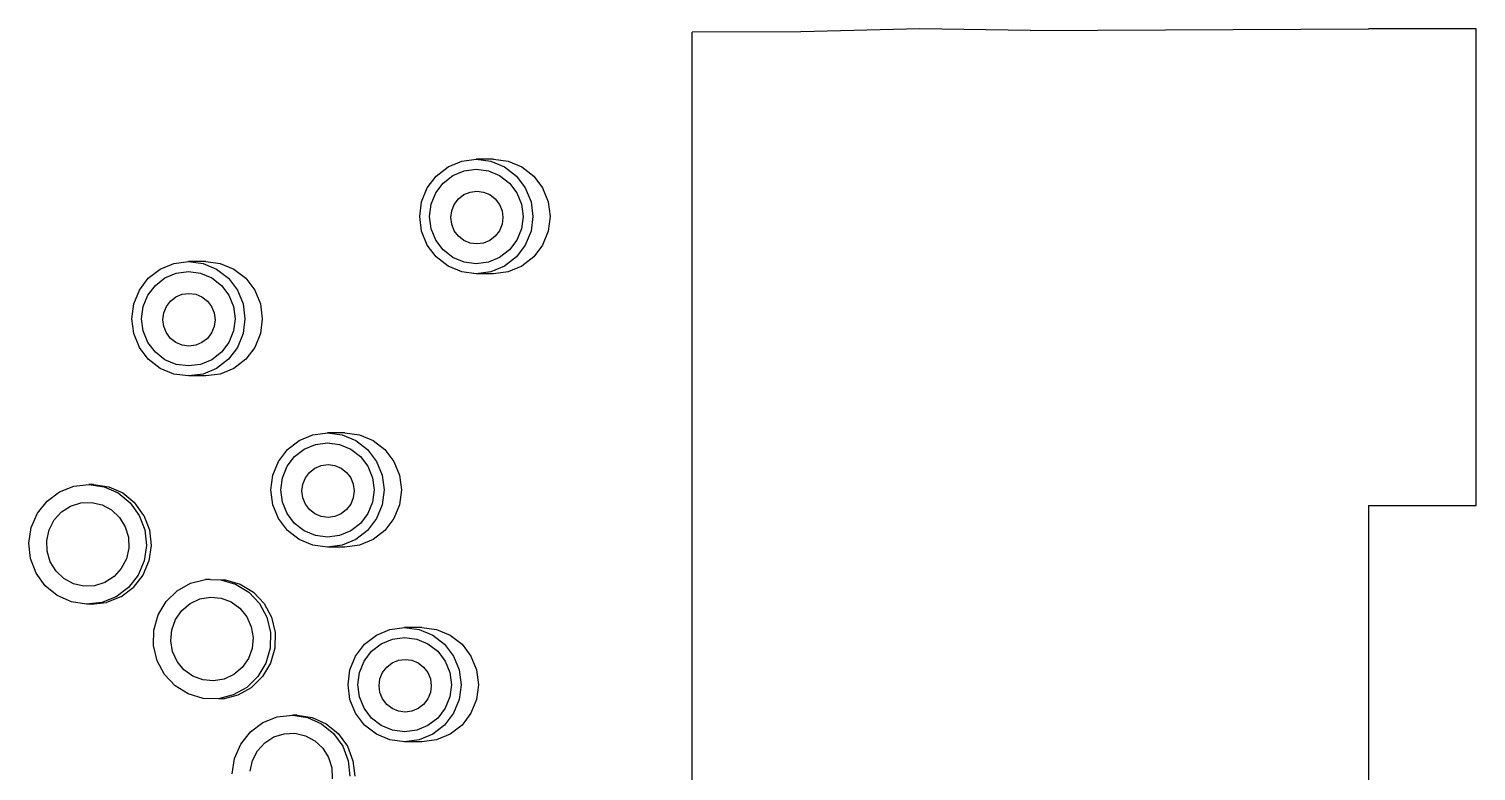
# Model space of a CAD drawing. Extents: x 2733443 to 3206532, y -1516114 to -1264405.
# Drawn here: x 3029063.8 to 3029279.8, y -1493199.3 to -1493088.5 of the extents above; entities that cross this region are included whole.
import ezdxf

# ---------------------------------------------------------------- set-up
doc = ezdxf.new("R2010")
doc.units = 0
doc.header["$MEASUREMENT"] = 0
doc.linetypes.add('1', pattern=[0, 0, 0])
doc.layers.get('0').update_dxf_attribs({"color": 250, "linetype": '1'})
doc.layers.add('furniture', color=33, linetype='Continuous')

# ---------------------------------------------------------------- blocks, each defined once
blk = doc.blocks.new('EQUIPMENT')
at = {"layer": 'furniture'}
for p, q in [((-2414.17, 9074.51), (-2430.38, 9074.43)), ((-2430.38, 8818.99), (-2430.38, 9074.43)), ((-2396.41, 9074.93), (-2414.17, 9074.51)), ((-2379.91, 9074.68), (-2396.41, 9074.93)), ((-2379.91, 9074.68), (-2329.43, 9074.93)), ((-2313.36, 9074.93), (-2329.43, 9074.93)), ((-2313.36, 9003.76), (-2313.36, 9074.93)), ((-2468.58, 9052.97), (-2466.83, 9054.33)), ((-2466.83, 9054.33), (-2464.79, 9055.18)), ((-2464.79, 9055.18), (-2462.61, 9055.47)), ((-2460.02, 9055.47), (-2462.61, 9055.47)), ((-2462.61, 9055.47), (-2460.42, 9055.18)), ((-2460.42, 9055.18), (-2458.38, 9054.33)), ((-2460.02, 9055.47), (-2457.83, 9055.18)), ((-2458.38, 9054.33), (-2456.63, 9052.97)), ((-2457.83, 9055.18), (-2455.79, 9054.33)), ((-2455.79, 9054.33), (-2454.04, 9052.97)), ((-2469.92, 9051.2), (-2468.58, 9052.97)), ((-2468.65, 9050.46), (-2467.54, 9051.92)), ((-2467.54, 9051.92), (-2466.09, 9053.04)), ((-2466.09, 9053.04), (-2464.41, 9053.74)), ((-2464.41, 9053.74), (-2462.61, 9053.98)), ((-2462.61, 9053.98), (-2460.8, 9053.74)), ((-2460.8, 9053.74), (-2459.12, 9053.04)), ((-2459.12, 9053.04), (-2457.67, 9051.92)), ((-2457.67, 9051.92), (-2456.56, 9050.46)), ((-2456.63, 9052.97), (-2455.29, 9051.2)), ((-2454.04, 9052.97), (-2452.7, 9051.2)), ((-2470.77, 9049.14), (-2469.92, 9051.2)), ((-2469.34, 9048.76), (-2468.65, 9050.46)), ((-2465.28, 9049.56), (-2464.47, 9050.19)), ((-2464.47, 9050.19), (-2463.53, 9050.58)), ((-2463.53, 9050.58), (-2462.52, 9050.71)), ((-2462.52, 9050.71), (-2461.51, 9050.58)), ((-2461.51, 9050.58), (-2460.57, 9050.19)), ((-2460.57, 9050.19), (-2459.77, 9049.56)), ((-2456.56, 9050.46), (-2455.87, 9048.76)), ((-2455.29, 9051.2), (-2454.44, 9049.14)), ((-2452.7, 9051.2), (-2451.86, 9049.14)), ((-2471.06, 9046.93), (-2470.77, 9049.14)), ((-2469.58, 9046.93), (-2469.34, 9048.76)), ((-2466.42, 9046.78), (-2466.28, 9047.79)), ((-2466.28, 9047.79), (-2465.9, 9048.74)), ((-2465.9, 9048.74), (-2465.28, 9049.56)), ((-2459.77, 9049.56), (-2459.15, 9048.74)), ((-2459.15, 9048.74), (-2458.76, 9047.79)), ((-2458.76, 9047.79), (-2458.63, 9046.78)), ((-2455.87, 9048.76), (-2455.63, 9046.93)), ((-2454.44, 9049.14), (-2454.16, 9046.93)), ((-2451.86, 9049.14), (-2451.57, 9046.93)), ((-2470.77, 9044.72), (-2471.06, 9046.93)), ((-2469.34, 9045.1), (-2469.58, 9046.93)), ((-2466.28, 9045.76), (-2466.42, 9046.78)), ((-2465.9, 9044.81), (-2466.28, 9045.76)), ((-2458.76, 9045.76), (-2459.15, 9044.81)), ((-2458.63, 9046.78), (-2458.76, 9045.76)), ((-2455.63, 9046.93), (-2455.87, 9045.1)), ((-2454.16, 9046.93), (-2454.44, 9044.72)), ((-2451.57, 9046.93), (-2451.86, 9044.72)), ((-2469.92, 9042.66), (-2470.77, 9044.72)), ((-2468.65, 9043.4), (-2469.34, 9045.1)), ((-2467.54, 9041.94), (-2468.65, 9043.4)), ((-2465.28, 9043.99), (-2465.9, 9044.81)), ((-2464.47, 9043.36), (-2465.28, 9043.99)), ((-2463.53, 9042.97), (-2464.47, 9043.36)), ((-2460.57, 9043.36), (-2461.51, 9042.97)), ((-2459.77, 9043.99), (-2460.57, 9043.36)), ((-2459.15, 9044.81), (-2459.77, 9043.99)), ((-2456.56, 9043.4), (-2457.67, 9041.94)), ((-2455.87, 9045.1), (-2456.56, 9043.4)), ((-2454.44, 9044.72), (-2455.29, 9042.66)), ((-2451.86, 9044.72), (-2452.7, 9042.66)), ((-2468.58, 9040.89), (-2469.92, 9042.66)), ((-2466.09, 9040.82), (-2467.54, 9041.94)), ((-2462.52, 9042.84), (-2463.53, 9042.97)), ((-2461.51, 9042.97), (-2462.52, 9042.84)), ((-2457.67, 9041.94), (-2459.12, 9040.82)), ((-2455.29, 9042.66), (-2456.63, 9040.89)), ((-2452.7, 9042.66), (-2454.04, 9040.89)), ((-2511.57, 9037.7), (-2509.82, 9039.06)), ((-2509.82, 9039.06), (-2507.78, 9039.91)), ((-2507.78, 9039.91), (-2505.59, 9040.2)), ((-2503, 9040.2), (-2505.59, 9040.2)), ((-2505.59, 9040.2), (-2503.4, 9039.91)), ((-2503.4, 9039.91), (-2501.37, 9039.06)), ((-2503, 9040.2), (-2500.82, 9039.91)), ((-2501.37, 9039.06), (-2499.62, 9037.7)), ((-2500.82, 9039.91), (-2498.78, 9039.06)), ((-2498.78, 9039.06), (-2497.03, 9037.7)), ((-2466.83, 9039.53), (-2468.58, 9040.89)), ((-2464.79, 9038.68), (-2466.83, 9039.53)), ((-2464.41, 9040.12), (-2466.09, 9040.82)), ((-2462.61, 9039.88), (-2464.41, 9040.12)), ((-2460.8, 9040.12), (-2462.61, 9039.88)), ((-2459.12, 9040.82), (-2460.8, 9040.12)), ((-2458.38, 9039.53), (-2460.42, 9038.68)), ((-2456.63, 9040.89), (-2458.38, 9039.53)), ((-2455.79, 9039.53), (-2457.83, 9038.68)), ((-2454.04, 9040.89), (-2455.79, 9039.53)), ((-2512.91, 9035.93), (-2511.57, 9037.7)), ((-2510.52, 9036.65), (-2509.08, 9037.77)), ((-2509.08, 9037.77), (-2507.4, 9038.47)), ((-2507.4, 9038.47), (-2505.59, 9038.71)), ((-2505.59, 9038.71), (-2503.79, 9038.47)), ((-2503.79, 9038.47), (-2502.1, 9037.77)), ((-2502.1, 9037.77), (-2500.66, 9036.65)), ((-2499.62, 9037.7), (-2498.27, 9035.93)), ((-2497.03, 9037.7), (-2495.69, 9035.93)), ((-2462.61, 9038.39), (-2464.79, 9038.68)), ((-2460.42, 9038.68), (-2462.61, 9038.39)), ((-2460.02, 9038.39), (-2462.61, 9038.39)), ((-2457.83, 9038.68), (-2460.02, 9038.39)), ((-2513.75, 9033.87), (-2512.91, 9035.93)), ((-2512.33, 9033.49), (-2511.63, 9035.19)), ((-2511.63, 9035.19), (-2510.52, 9036.65)), ((-2508.26, 9034.29), (-2507.45, 9034.92)), ((-2507.45, 9034.92), (-2506.52, 9035.31)), ((-2506.52, 9035.31), (-2505.51, 9035.45)), ((-2505.51, 9035.45), (-2504.5, 9035.31)), ((-2504.5, 9035.31), (-2503.56, 9034.92)), ((-2503.56, 9034.92), (-2502.75, 9034.29)), ((-2500.66, 9036.65), (-2499.55, 9035.19)), ((-2499.55, 9035.19), (-2498.85, 9033.49)), ((-2498.27, 9035.93), (-2497.43, 9033.87)), ((-2495.69, 9035.93), (-2494.84, 9033.87)), ((-2514.04, 9031.66), (-2513.75, 9033.87)), ((-2512.57, 9031.66), (-2512.33, 9033.49)), ((-2509.4, 9031.51), (-2509.27, 9032.53)), ((-2509.27, 9032.53), (-2508.88, 9033.48)), ((-2508.88, 9033.48), (-2508.26, 9034.29)), ((-2502.75, 9034.29), (-2502.13, 9033.48)), ((-2502.13, 9033.48), (-2501.74, 9032.53)), ((-2501.74, 9032.53), (-2501.61, 9031.51)), ((-2498.85, 9033.49), (-2498.62, 9031.66)), ((-2497.43, 9033.87), (-2497.14, 9031.66)), ((-2494.84, 9033.87), (-2494.55, 9031.66)), ((-2513.75, 9029.45), (-2514.04, 9031.66)), ((-2512.33, 9029.84), (-2512.57, 9031.66)), ((-2509.27, 9030.49), (-2509.4, 9031.51)), ((-2508.88, 9029.54), (-2509.27, 9030.49)), ((-2501.74, 9030.49), (-2502.13, 9029.54)), ((-2501.61, 9031.51), (-2501.74, 9030.49)), ((-2498.62, 9031.66), (-2498.85, 9029.84)), ((-2497.14, 9031.66), (-2497.43, 9029.45)), ((-2494.55, 9031.66), (-2494.84, 9029.45)), ((-2512.91, 9027.39), (-2513.75, 9029.45)), ((-2511.63, 9028.14), (-2512.33, 9029.84)), ((-2510.52, 9026.68), (-2511.63, 9028.14)), ((-2508.26, 9028.72), (-2508.88, 9029.54)), ((-2507.45, 9028.1), (-2508.26, 9028.72)), ((-2506.52, 9027.7), (-2507.45, 9028.1)), ((-2503.56, 9028.1), (-2504.5, 9027.7)), ((-2502.75, 9028.72), (-2503.56, 9028.1)), ((-2502.13, 9029.54), (-2502.75, 9028.72)), ((-2499.55, 9028.14), (-2500.66, 9026.68)), ((-2498.85, 9029.84), (-2499.55, 9028.14)), ((-2497.43, 9029.45), (-2498.27, 9027.39)), ((-2494.84, 9029.45), (-2495.69, 9027.39)), ((-2511.57, 9025.62), (-2512.91, 9027.39)), ((-2509.08, 9025.55), (-2510.52, 9026.68)), ((-2505.51, 9027.57), (-2506.52, 9027.7)), ((-2504.5, 9027.7), (-2505.51, 9027.57)), ((-2500.66, 9026.68), (-2502.1, 9025.55)), ((-2498.27, 9027.39), (-2499.62, 9025.62)), ((-2495.69, 9027.39), (-2497.03, 9025.62)), ((-2509.82, 9024.26), (-2511.57, 9025.62)), ((-2507.78, 9023.41), (-2509.82, 9024.26)), ((-2507.4, 9024.85), (-2509.08, 9025.55)), ((-2505.59, 9024.61), (-2507.4, 9024.85)), ((-2503.79, 9024.85), (-2505.59, 9024.61)), ((-2502.1, 9025.55), (-2503.79, 9024.85)), ((-2501.37, 9024.26), (-2503.4, 9023.41)), ((-2499.62, 9025.62), (-2501.37, 9024.26)), ((-2498.78, 9024.26), (-2500.82, 9023.41)), ((-2497.03, 9025.62), (-2498.78, 9024.26)), ((-2505.59, 9023.12), (-2507.78, 9023.41)), ((-2503.4, 9023.41), (-2505.59, 9023.12)), ((-2503, 9023.12), (-2505.59, 9023.12)), ((-2500.82, 9023.41), (-2503, 9023.12)), ((-2490.8, 9012.14), (-2489.05, 9013.5)), ((-2489.05, 9013.5), (-2487.01, 9014.35)), ((-2487.01, 9014.35), (-2484.82, 9014.64)), ((-2486.63, 9012.91), (-2484.82, 9013.15)), ((-2482.23, 9014.64), (-2484.82, 9014.64)), ((-2484.82, 9014.64), (-2482.64, 9014.35)), ((-2484.82, 9013.15), (-2483.02, 9012.91)), ((-2482.64, 9014.35), (-2480.6, 9013.5)), ((-2482.23, 9014.64), (-2480.05, 9014.35)), ((-2480.6, 9013.5), (-2478.85, 9012.14)), ((-2480.05, 9014.35), (-2478.01, 9013.5)), ((-2478.01, 9013.5), (-2476.26, 9012.14)), ((-2492.14, 9010.37), (-2490.8, 9012.14)), ((-2490.86, 9009.63), (-2489.76, 9011.09)), ((-2489.76, 9011.09), (-2488.31, 9012.21)), ((-2488.31, 9012.21), (-2486.63, 9012.91)), ((-2483.02, 9012.91), (-2481.33, 9012.21)), ((-2481.33, 9012.21), (-2479.89, 9011.09)), ((-2479.89, 9011.09), (-2478.78, 9009.63)), ((-2478.85, 9012.14), (-2477.5, 9010.37)), ((-2476.26, 9012.14), (-2474.92, 9010.37)), ((-2492.98, 9008.31), (-2492.14, 9010.37)), ((-2491.56, 9007.93), (-2490.86, 9009.63)), ((-2488.11, 9007.91), (-2487.49, 9008.73)), ((-2487.49, 9008.73), (-2486.69, 9009.36)), ((-2486.69, 9009.36), (-2485.75, 9009.75)), ((-2485.75, 9009.75), (-2484.74, 9009.88)), ((-2484.74, 9009.88), (-2483.73, 9009.75)), ((-2483.73, 9009.75), (-2482.79, 9009.36)), ((-2482.79, 9009.36), (-2481.98, 9008.73)), ((-2481.98, 9008.73), (-2481.36, 9007.91)), ((-2478.78, 9009.63), (-2478.08, 9007.93)), ((-2477.5, 9010.37), (-2476.66, 9008.31)), ((-2474.92, 9010.37), (-2474.07, 9008.31)), ((-2524.85, 9005.84), (-2522.71, 9006.69)), ((-2522.71, 9006.69), (-2520.43, 9006.94)), ((-2520.43, 9006.94), (-2518.17, 9006.59)), ((-2519.73, 9006.94), (-2520.43, 9006.94)), ((-2519.73, 9006.94), (-2517.46, 9006.59)), ((-2518.17, 9006.59), (-2516.07, 9005.65)), ((-2517.46, 9006.59), (-2515.36, 9005.65)), ((-2493.27, 9006.1), (-2492.98, 9008.31)), ((-2491.8, 9006.1), (-2491.56, 9007.93)), ((-2488.63, 9005.95), (-2488.5, 9006.96)), ((-2488.5, 9006.96), (-2488.11, 9007.91)), ((-2481.36, 9007.91), (-2480.98, 9006.96)), ((-2480.98, 9006.96), (-2480.84, 9005.95)), ((-2478.08, 9007.93), (-2477.85, 9006.1)), ((-2476.66, 9008.31), (-2476.37, 9006.1)), ((-2474.07, 9008.31), (-2473.78, 9006.1)), ((-2528.12, 9002.63), (-2526.69, 9004.45)), ((-2526.69, 9004.45), (-2524.85, 9005.84)), ((-2516.07, 9005.65), (-2514.28, 9004.19)), ((-2515.36, 9005.65), (-2513.57, 9004.19)), ((-2492.98, 9003.89), (-2493.27, 9006.1)), ((-2491.56, 9004.27), (-2491.8, 9006.1)), ((-2488.5, 9004.93), (-2488.63, 9005.95)), ((-2488.11, 9003.98), (-2488.5, 9004.93)), ((-2480.98, 9004.93), (-2481.36, 9003.98)), ((-2480.84, 9005.95), (-2480.98, 9004.93)), ((-2477.85, 9006.1), (-2478.08, 9004.27)), ((-2476.37, 9006.1), (-2476.66, 9003.89)), ((-2473.78, 9006.1), (-2474.07, 9003.89)), ((-2529.05, 9000.49), (-2528.12, 9002.63)), ((-2525.63, 9001.62), (-2524.54, 9002.82)), ((-2524.54, 9002.82), (-2523.18, 9003.69)), ((-2523.18, 9003.69), (-2521.65, 9004.17)), ((-2521.65, 9004.17), (-2520.04, 9004.23)), ((-2520.04, 9004.23), (-2518.48, 9003.87)), ((-2518.48, 9003.87), (-2517.06, 9003.11)), ((-2517.06, 9003.11), (-2515.88, 9002)), ((-2514.28, 9004.19), (-2512.92, 9002.31)), ((-2512.22, 9002.31), (-2513.57, 9004.19)), ((-2512.92, 9002.31), (-2512.09, 9000.13)), ((-2512.22, 9002.31), (-2511.38, 9000.13)), ((-2492.14, 9001.83), (-2492.98, 9003.89)), ((-2490.86, 9002.57), (-2491.56, 9004.27)), ((-2489.76, 9001.11), (-2490.86, 9002.57)), ((-2487.49, 9003.16), (-2488.11, 9003.98)), ((-2486.69, 9002.54), (-2487.49, 9003.16)), ((-2485.75, 9002.14), (-2486.69, 9002.54)), ((-2482.79, 9002.54), (-2483.73, 9002.14)), ((-2481.98, 9003.16), (-2482.79, 9002.54)), ((-2481.36, 9003.98), (-2481.98, 9003.16)), ((-2478.78, 9002.57), (-2479.89, 9001.11)), ((-2478.08, 9004.27), (-2478.78, 9002.57)), ((-2476.66, 9003.89), (-2477.5, 9001.83)), ((-2474.07, 9003.89), (-2474.92, 9001.83)), ((-2329.43, 9003.76), (-2313.36, 9003.76)), ((-2329.43, 9003.76), (-2329.43, 8819.49)), ((-2529.39, 8998.18), (-2529.05, 9000.49)), ((-2526.73, 8998.57), (-2526.38, 9000.17)), ((-2526.38, 9000.17), (-2525.63, 9001.62)), ((-2515.88, 9002), (-2515.03, 9000.61)), ((-2515.03, 9000.61), (-2514.55, 8999.05)), ((-2512.09, 9000.13), (-2511.83, 8997.81)), ((-2511.38, 9000.13), (-2511.13, 8997.81)), ((-2490.8, 9000.06), (-2492.14, 9001.83)), ((-2489.05, 8998.7), (-2490.8, 9000.06)), ((-2488.31, 8999.99), (-2489.76, 9001.11)), ((-2484.74, 9002.01), (-2485.75, 9002.14)), ((-2483.73, 9002.14), (-2484.74, 9002.01)), ((-2479.89, 9001.11), (-2481.33, 8999.99)), ((-2478.85, 9000.06), (-2480.6, 8998.7)), ((-2477.5, 9001.83), (-2478.85, 9000.06)), ((-2476.26, 9000.06), (-2478.01, 8998.7)), ((-2474.92, 9001.83), (-2476.26, 9000.06)), ((-2529.14, 8995.85), (-2529.39, 8998.18)), ((-2526.67, 8996.94), (-2526.73, 8998.57)), ((-2514.55, 8999.05), (-2514.49, 8997.41)), ((-2487.01, 8997.85), (-2489.05, 8998.7)), ((-2486.63, 8999.29), (-2488.31, 8999.99)), ((-2484.82, 8999.05), (-2486.63, 8999.29)), ((-2483.02, 8999.29), (-2484.82, 8999.05)), ((-2481.33, 8999.99), (-2483.02, 8999.29)), ((-2480.6, 8998.7), (-2482.64, 8997.85)), ((-2478.01, 8998.7), (-2480.05, 8997.85)), ((-2528.31, 8993.68), (-2529.14, 8995.85)), ((-2526.2, 8995.37), (-2526.67, 8996.94)), ((-2514.85, 8995.82), (-2515.6, 8994.37)), ((-2514.49, 8997.41), (-2514.85, 8995.82)), ((-2511.83, 8997.81), (-2512.18, 8995.5)), ((-2511.13, 8997.81), (-2511.48, 8995.5)), ((-2484.82, 8997.56), (-2487.01, 8997.85)), ((-2482.64, 8997.85), (-2484.82, 8997.56)), ((-2482.23, 8997.56), (-2484.82, 8997.56)), ((-2480.05, 8997.85), (-2482.23, 8997.56)), ((-2526.95, 8991.79), (-2528.31, 8993.68)), ((-2525.34, 8993.99), (-2526.2, 8995.37)), ((-2524.17, 8992.88), (-2525.34, 8993.99)), ((-2515.6, 8994.37), (-2516.69, 8993.17)), ((-2512.18, 8995.5), (-2513.1, 8993.36)), ((-2511.48, 8995.5), (-2512.4, 8993.36)), ((-2525.16, 8990.33), (-2526.95, 8991.79)), ((-2522.75, 8992.11), (-2524.17, 8992.88)), ((-2521.18, 8991.75), (-2522.75, 8992.11)), ((-2519.58, 8991.81), (-2521.18, 8991.75)), ((-2518.05, 8992.3), (-2519.58, 8991.81)), ((-2516.69, 8993.17), (-2518.05, 8992.3)), ((-2514.53, 8991.53), (-2516.38, 8990.15)), ((-2515.68, 8990.15), (-2513.83, 8991.53)), ((-2513.1, 8993.36), (-2514.53, 8991.53)), ((-2512.4, 8993.36), (-2513.83, 8991.53)), ((-2507.27, 8991.06), (-2505.26, 8992.18)), ((-2505.26, 8992.18), (-2503.03, 8992.74)), ((-2502.33, 8992.74), (-2503.03, 8992.74)), ((-2502.33, 8992.74), (-2500.74, 8992.69)), ((-2500.74, 8992.69), (-2498.54, 8992.04)), ((-2500.74, 8992.69), (-2500.04, 8992.69)), ((-2500.04, 8992.69), (-2497.84, 8992.04)), ((-2498.54, 8992.04), (-2496.58, 8990.83)), ((-2497.84, 8992.04), (-2495.88, 8990.83)), ((-2523.06, 8989.39), (-2525.16, 8990.33)), ((-2520.79, 8989.04), (-2523.06, 8989.39)), ((-2518.52, 8989.3), (-2520.79, 8989.04)), ((-2520.09, 8989.04), (-2517.81, 8989.3)), ((-2516.38, 8990.15), (-2518.52, 8989.3)), ((-2515.68, 8990.15), (-2517.81, 8989.3)), ((-2510.11, 8987.44), (-2508.92, 8989.44)), ((-2508.92, 8989.44), (-2507.27, 8991.06)), ((-2505.34, 8989.15), (-2503.89, 8989.83)), ((-2503.89, 8989.83), (-2502.3, 8990.1)), ((-2502.3, 8990.1), (-2500.71, 8989.95)), ((-2500.71, 8989.95), (-2499.2, 8989.39)), ((-2499.2, 8989.39), (-2497.89, 8988.44)), ((-2496.58, 8990.83), (-2494.99, 8989.14)), ((-2495.88, 8990.83), (-2494.29, 8989.14)), ((-2520.09, 8989.04), (-2520.79, 8989.04)), ((-2510.75, 8985.19), (-2510.11, 8987.44)), ((-2507.51, 8986.77), (-2506.58, 8988.1)), ((-2506.58, 8988.1), (-2505.34, 8989.15)), ((-2497.89, 8988.44), (-2496.87, 8987.18)), ((-2496.87, 8987.18), (-2496.2, 8985.69)), ((-2494.99, 8989.14), (-2493.89, 8987.1)), ((-2494.29, 8989.14), (-2493.19, 8987.1)), ((-2493.89, 8987.1), (-2493.34, 8984.83)), ((-2493.19, 8987.1), (-2492.64, 8984.83)), ((-2510.8, 8982.86), (-2510.75, 8985.19)), ((-2508.21, 8983.6), (-2508.06, 8985.23)), ((-2508.06, 8985.23), (-2507.51, 8986.77)), ((-2496.2, 8985.69), (-2495.93, 8984.08)), ((-2477.53, 8984.43), (-2475.5, 8985.28)), ((-2475.5, 8985.28), (-2473.31, 8985.57)), ((-2470.72, 8985.57), (-2473.31, 8985.57)), ((-2473.31, 8985.57), (-2471.12, 8985.28)), ((-2471.12, 8985.28), (-2469.08, 8984.43)), ((-2470.72, 8985.57), (-2468.53, 8985.28)), ((-2468.53, 8985.28), (-2466.49, 8984.43)), ((-2510.25, 8980.59), (-2510.8, 8982.86)), ((-2507.94, 8981.99), (-2508.21, 8983.6)), ((-2495.93, 8984.08), (-2496.07, 8982.45)), ((-2493.34, 8984.83), (-2493.39, 8982.49)), ((-2492.64, 8984.83), (-2492.69, 8982.49)), ((-2480.63, 8981.3), (-2479.28, 8983.07)), ((-2479.28, 8983.07), (-2477.53, 8984.43)), ((-2478.24, 8982.01), (-2476.8, 8983.14)), ((-2476.8, 8983.14), (-2475.11, 8983.84)), ((-2475.11, 8983.84), (-2473.31, 8984.08)), ((-2473.31, 8984.08), (-2471.5, 8983.84)), ((-2471.5, 8983.84), (-2469.82, 8983.14)), ((-2469.82, 8983.14), (-2468.37, 8982.01)), ((-2469.08, 8984.43), (-2467.33, 8983.07)), ((-2467.33, 8983.07), (-2465.99, 8981.3)), ((-2466.49, 8984.43), (-2464.74, 8983.07)), ((-2464.74, 8983.07), (-2463.4, 8981.3)), ((-2509.14, 8978.54), (-2510.25, 8980.59)), ((-2507.27, 8980.5), (-2507.94, 8981.99)), ((-2496.63, 8980.92), (-2497.56, 8979.58)), ((-2496.07, 8982.45), (-2496.63, 8980.92)), ((-2493.39, 8982.49), (-2494.03, 8980.24)), ((-2492.69, 8982.49), (-2493.32, 8980.24)), ((-2481.47, 8979.24), (-2480.63, 8981.3)), ((-2479.35, 8980.55), (-2478.24, 8982.01)), ((-2475.17, 8980.28), (-2474.23, 8980.68)), ((-2474.23, 8980.68), (-2473.22, 8980.81)), ((-2473.22, 8980.81), (-2472.22, 8980.68)), ((-2472.22, 8980.68), (-2471.28, 8980.28)), ((-2468.37, 8982.01), (-2467.27, 8980.55)), ((-2465.99, 8981.3), (-2465.15, 8979.24)), ((-2463.4, 8981.3), (-2462.56, 8979.24)), ((-2507.56, 8976.85), (-2509.14, 8978.54)), ((-2506.25, 8979.24), (-2507.27, 8980.5)), ((-2504.94, 8978.3), (-2506.25, 8979.24)), ((-2498.79, 8978.54), (-2500.25, 8977.85)), ((-2497.56, 8979.58), (-2498.79, 8978.54)), ((-2494.03, 8980.24), (-2495.21, 8978.24)), ((-2493.32, 8980.24), (-2494.51, 8978.24)), ((-2481.76, 8977.03), (-2481.47, 8979.24)), ((-2480.28, 8977.03), (-2480.05, 8978.85)), ((-2480.05, 8978.85), (-2479.35, 8980.55)), ((-2476.99, 8977.89), (-2476.6, 8978.84)), ((-2476.6, 8978.84), (-2475.98, 8979.66)), ((-2475.98, 8979.66), (-2475.17, 8980.28)), ((-2471.28, 8980.28), (-2470.47, 8979.66)), ((-2470.47, 8979.66), (-2469.85, 8978.84)), ((-2469.85, 8978.84), (-2469.46, 8977.89)), ((-2467.27, 8980.55), (-2466.57, 8978.85)), ((-2466.57, 8978.85), (-2466.33, 8977.03)), ((-2465.15, 8979.24), (-2464.86, 8977.03)), ((-2462.56, 8979.24), (-2462.27, 8977.03)), ((-2505.6, 8975.64), (-2507.56, 8976.85)), ((-2503.43, 8977.73), (-2504.94, 8978.3)), ((-2501.83, 8977.58), (-2503.43, 8977.73)), ((-2500.25, 8977.85), (-2501.83, 8977.58)), ((-2496.87, 8976.63), (-2498.88, 8975.5)), ((-2498.17, 8975.5), (-2496.17, 8976.63)), ((-2495.21, 8978.24), (-2496.87, 8976.63)), ((-2496.17, 8976.63), (-2494.51, 8978.24)), ((-2481.47, 8974.82), (-2481.76, 8977.03)), ((-2480.05, 8975.2), (-2480.28, 8977.03)), ((-2477.12, 8976.87), (-2476.99, 8977.89)), ((-2476.99, 8975.85), (-2477.12, 8976.87)), ((-2469.46, 8977.89), (-2469.33, 8976.87)), ((-2469.33, 8976.87), (-2469.46, 8975.85)), ((-2466.33, 8977.03), (-2466.57, 8975.2)), ((-2464.86, 8977.03), (-2465.15, 8974.82)), ((-2462.27, 8977.03), (-2462.56, 8974.82)), ((-2503.39, 8974.99), (-2505.6, 8975.64)), ((-2501.1, 8974.94), (-2503.39, 8974.99)), ((-2498.88, 8975.5), (-2501.1, 8974.94)), ((-2500.4, 8974.94), (-2501.1, 8974.94)), ((-2500.4, 8974.94), (-2498.17, 8975.5)), ((-2480.63, 8972.76), (-2481.47, 8974.82)), ((-2479.35, 8973.5), (-2480.05, 8975.2)), ((-2476.6, 8974.9), (-2476.99, 8975.85)), ((-2475.98, 8974.09), (-2476.6, 8974.9)), ((-2475.17, 8973.46), (-2475.98, 8974.09)), ((-2470.47, 8974.09), (-2471.28, 8973.46)), ((-2469.85, 8974.9), (-2470.47, 8974.09)), ((-2469.46, 8975.85), (-2469.85, 8974.9)), ((-2466.57, 8975.2), (-2467.27, 8973.5)), ((-2465.15, 8974.82), (-2465.99, 8972.76)), ((-2462.56, 8974.82), (-2463.4, 8972.76)), ((-2494.48, 8971.38), (-2492.34, 8972.23)), ((-2492.34, 8972.23), (-2490.07, 8972.48)), ((-2490.07, 8972.48), (-2487.8, 8972.13)), ((-2489.36, 8972.48), (-2490.07, 8972.48)), ((-2489.36, 8972.48), (-2487.1, 8972.13)), ((-2487.8, 8972.13), (-2485.7, 8971.19)), ((-2487.1, 8972.13), (-2485, 8971.19)), ((-2479.28, 8970.99), (-2480.63, 8972.76)), ((-2478.24, 8972.04), (-2479.35, 8973.5)), ((-2476.8, 8970.92), (-2478.24, 8972.04)), ((-2474.23, 8973.07), (-2475.17, 8973.46)), ((-2473.22, 8972.94), (-2474.23, 8973.07)), ((-2472.22, 8973.07), (-2473.22, 8972.94)), ((-2471.28, 8973.46), (-2472.22, 8973.07)), ((-2468.37, 8972.04), (-2469.82, 8970.92)), ((-2467.27, 8973.5), (-2468.37, 8972.04)), ((-2465.99, 8972.76), (-2467.33, 8970.99)), ((-2463.4, 8972.76), (-2464.74, 8970.99)), ((-2497.76, 8968.17), (-2496.33, 8969.99)), ((-2496.33, 8969.99), (-2494.48, 8971.38)), ((-2491.28, 8969.71), (-2489.68, 8969.77)), ((-2489.68, 8969.77), (-2488.11, 8969.41)), ((-2485.7, 8971.19), (-2483.91, 8969.73)), ((-2485, 8971.19), (-2483.21, 8969.73)), ((-2477.53, 8969.63), (-2479.28, 8970.99)), ((-2475.11, 8970.22), (-2476.8, 8970.92)), ((-2473.31, 8969.98), (-2475.11, 8970.22)), ((-2471.5, 8970.22), (-2473.31, 8969.98)), ((-2469.82, 8970.92), (-2471.5, 8970.22)), ((-2467.33, 8970.99), (-2469.08, 8969.63)), ((-2464.74, 8970.99), (-2466.49, 8969.63)), ((-2498.68, 8966.03), (-2497.76, 8968.17)), ((-2495.26, 8967.15), (-2494.17, 8968.35)), ((-2494.17, 8968.35), (-2492.81, 8969.23)), ((-2492.81, 8969.23), (-2491.28, 8969.71)), ((-2488.11, 8969.41), (-2486.69, 8968.65)), ((-2486.69, 8968.65), (-2485.52, 8967.53)), ((-2483.91, 8969.73), (-2482.55, 8967.85)), ((-2483.21, 8969.73), (-2481.85, 8967.85)), ((-2482.55, 8967.85), (-2481.72, 8965.67)), ((-2481.85, 8967.85), (-2481.02, 8965.67)), ((-2475.5, 8968.78), (-2477.53, 8969.63)), ((-2473.31, 8968.49), (-2475.5, 8968.78)), ((-2471.12, 8968.78), (-2473.31, 8968.49)), ((-2470.72, 8968.49), (-2473.31, 8968.49)), ((-2469.08, 8969.63), (-2471.12, 8968.78)), ((-2468.53, 8968.78), (-2470.72, 8968.49)), ((-2466.49, 8969.63), (-2468.53, 8968.78)), ((-2499.03, 8963.71), (-2498.68, 8966.03)), ((-2496.37, 8964.11), (-2496.01, 8965.71)), ((-2496.01, 8965.71), (-2495.26, 8967.15)), ((-2485.52, 8967.53), (-2484.66, 8966.15)), ((-2484.66, 8966.15), (-2484.19, 8964.59)), ((-2481.72, 8965.67), (-2481.47, 8963.35)), ((-2481.02, 8965.67), (-2480.76, 8963.35)), ((-2484.19, 8964.59), (-2484.13, 8962.95))]:
    blk.add_line(p, q, dxfattribs=at)

msp = doc.modelspace()

# ---------------------------------------------------------------- block references
at = {"color": 240, "true_color": 0xed1f24}
msp.add_blockref('EQUIPMENT', (3031593.1809, -1502163.4359), dxfattribs=at)

doc.saveas('drawing.dxf')
